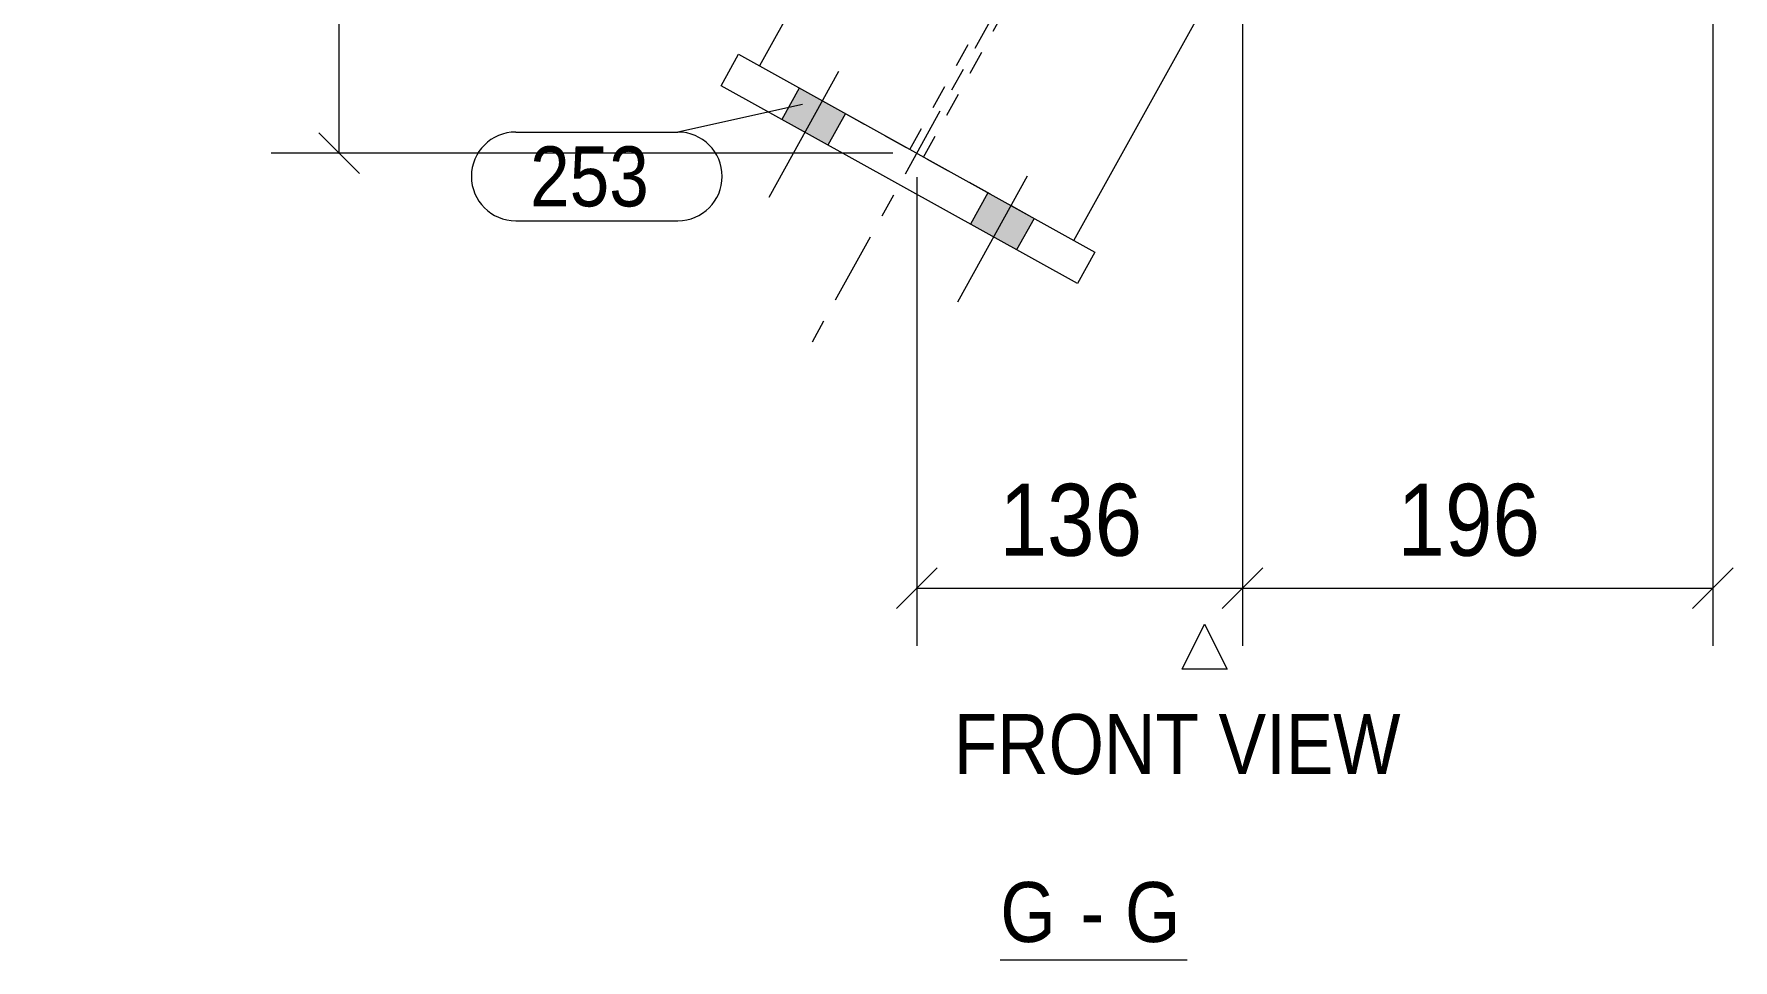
# Model space of a CAD drawing. Header units: millimetres. Extents: x 2 to 825, y 1 to 579.
# Drawn here: x 550.2 to 621, y 228.1 to 266.7 of the extents above; entities that cross this region are included whole.
import ezdxf

# ---------------------------------------------------------------- set-up
doc = ezdxf.new("R2010")
doc.units = ezdxf.units.MM
for name, pattern in [('XKITLINE00', [0]), ('XKITLINE01', [4, 1, -1, 1, -1]), ('XKITLINE03', [6, 3, -1, 1, -1])]:
    doc.linetypes.add(name, pattern=pattern)
for name, color, linetype, lineweight in [('Bolt', 3, 'Continuous', 0), ('Dimensions', 7, 'Continuous', 0), ('OtherObjectType', 7, 'Continuous', 0), ('Part', 2, 'Continuous', 0), ('PartMark', 7, 'Continuous', 0)]:
    doc.layers.add(name, color=color, linetype=linetype, lineweight=lineweight)
doc.styles.add('ARIAL', font='ARIAL.TTF')

# ---------------------------------------------------------------- blocks, each defined once
blk = doc.blocks.new('*A98')
at = {"layer": 'Bolt'}
for points in [[(584.0125114158054, 263.3581761066388), (583.2847556013357, 262.0465467862065), (581.3610325976979, 263.1139219808431), (582.0887884121676, 264.4255513012753)], [(584.0125114169241, 263.3581761066388), (583.2847556024553, 262.0465467862065), (581.3610325988175, 263.1139219808431), (582.0887884132862, 264.4255513012753)], [(584.0125114180464, 263.3581761066388), (583.2847556035767, 262.0465467862065), (581.3610325999389, 263.1139219808431), (582.0887884144086, 264.4255513012753)], [(591.8822873387671, 258.9916412194661), (591.1545315242975, 257.6800118990338), (589.2308085206596, 258.7473870936703), (589.9585643351293, 260.0590164141026)], [(591.8822873398885, 258.9916412194661), (591.1545315254198, 257.6800118990338), (589.2308085217819, 258.7473870936703), (589.9585643362507, 260.0590164141026)], [(591.8822873410081, 258.9916412194661), (591.1545315265384, 257.6800118990338), (589.2308085229006, 258.7473870936703), (589.9585643373703, 260.0590164141026)]]:
    blk.add_hatch(color=3, dxfattribs=at).paths.add_polyline_path(points, flags=17)
at = {"layer": 'Bolt', "color": 3, "linetype": 'XKITLINE00', "lineweight": 0}
for p, q in [((583.7298886990811, 265.1160511145723), (580.8188654409824, 259.8695338325267)), ((583.7298887002007, 265.1160511145723), (580.818865442101, 259.8695338325267)), ((583.7298887013221, 265.1160511145723), (580.8188654432234, 259.8695338325267)), ((582.0887884121676, 264.4255513012753), (581.3610325976979, 263.1139219808431)), ((582.0887884132862, 264.4255513012753), (581.3610325988175, 263.1139219808431)), ((582.0887884144086, 264.4255513012753), (581.3610325999389, 263.1139219808431)), ((584.0125114158054, 263.3581761066388), (583.2847556013357, 262.0465467862065)), ((584.0125114169241, 263.3581761066388), (583.2847556024553, 262.0465467862065)), ((584.0125114180464, 263.3581761066388), (583.2847556035767, 262.0465467862065)), ((591.5996646220428, 260.7495162273996), (588.688641363944, 255.5029989453539)), ((591.5996646231652, 260.7495162273996), (588.6886413650664, 255.5029989453539)), ((591.5996646242838, 260.7495162273996), (588.688641366185, 255.5029989453539)), ((589.9585643351293, 260.0590164141026), (589.2308085206596, 258.7473870936703)), ((589.9585643362507, 260.0590164141026), (589.2308085217819, 258.7473870936703)), ((589.9585643373703, 260.0590164141026), (589.2308085229006, 258.7473870936703)), ((591.8822873387671, 258.9916412194661), (591.1545315242975, 257.6800118990338)), ((591.8822873398885, 258.9916412194661), (591.1545315254198, 257.6800118990338)), ((591.8822873410081, 258.9916412194661), (591.1545315265384, 257.6800118990338))]:
    blk.add_line(p, q, dxfattribs=at)
blk = doc.blocks.new('*A101')
at = {"layer": 'Part', "color": 2, "linetype": 'XKITLINE00', "lineweight": 0}
for p, q in [((578.8252158227033, 264.5209166043447), (579.5529716372166, 265.8325459248599)), ((579.5529716372166, 265.8325459248599), (594.4181039362284, 257.5846466936442)), ((593.690348121715, 256.273017373129), (578.8252158227033, 264.5209166043447)), ((594.4181039362284, 257.5846466936442), (593.690348121715, 256.273017373129))]:
    blk.add_line(p, q, dxfattribs=at)
blk = doc.blocks.new('*A103')
at = {"layer": 'Part', "color": 7, "linetype": 'XKITLINE03', "lineweight": 0}
blk.add_line((605.4218897296314, 294.9363069159286), (582.1338324633525, 252.9644008384787), dxfattribs=at)
at = {"layer": 'Part', "color": 7, "linetype": 'XKITLINE01', "lineweight": 0}
for p, q in [((587.3323367443963, 277.7921114475752), (591.9930657733075, 286.1921114481179)), ((591.9930657732175, 286.1921114481179), (609.1473026097483, 286.1921114481179)), ((595.5377800283768, 277.7921114475752), (600.1985090599828, 286.1921114481179)), ((596.2811302912905, 277.7921114475752), (600.9418593228947, 286.1921114481179)), ((604.4865735808362, 277.7921114475752), (609.1473026097483, 286.1921114481179)), ((586.7013514379005, 261.8662767325973), (595.2951946870653, 277.3549015487495)), ((587.2697241434498, 261.5509158796392), (596.0385449478872, 277.3549015449791)), ((580.42739118808, 265.3473753787135), (593.5436843961124, 258.0698172335245))]:
    blk.add_line(p, q, dxfattribs=at)
at = {"layer": 'Part', "color": 2, "linetype": 'XKITLINE00', "lineweight": 0}
for p, q in [((587.0897514199305, 277.3549015843973), (580.42739118808, 265.3473753787135)), ((587.0897514228637, 277.3549015843973), (587.3323367443963, 277.7921114475752)), ((587.0897514199305, 277.3549015843973), (604.2439882051749, 277.3549014846352)), ((593.5436843930893, 258.0698172335231), (604.4865735808362, 277.7921114475752)), ((595.2951946870653, 277.3549015487495), (595.5377800283768, 277.7921114475752)), ((596.0385449478872, 277.3549015449791), (596.2811302912905, 277.7921114475752))]:
    blk.add_line(p, q, dxfattribs=at)
blk = doc.blocks.new('*A263')
at = {"layer": 'Dimensions', "color": 7, "linetype": 'XKITLINE00', "lineweight": 0}
for p, q in [((562.0513578644732, 287.040639584999), (563.7484141393215, 285.3435833101513)), ((585.1011863299955, 286.1921114475751), (560.049886001897, 286.1921114475751)), ((562.8998860018974, 261.7085962607558), (562.8998860018974, 286.1921114475751)), ((562.0513578644732, 262.5571243981797), (563.7484141393215, 260.860068123332)), ((585.9855378723414, 261.7085962607558), (560.049886001897, 261.7085962607558))]:
    blk.add_line(p, q, dxfattribs=at)
at = {"layer": 'Dimensions', "color": 3}
for p in [(562.8998860018974, 286.1921114475751), (562.8998860018974, 261.7085962607558)]:
    blk.add_point(p, dxfattribs=at)
at = {"layer": 'Dimensions', "color": 3, "style": 'ARIAL', "width": 0.85}
blk.add_text('245', height=3, rotation=90.0002104591497, dxfattribs=at).set_placement((561.549886001897, 270.6127073697905))
blk = doc.blocks.new('*A266')
at = {"layer": 'Dimensions', "color": 7, "linetype": 'XKITLINE00', "lineweight": 0}
for p, q in [((600.5701842950775, 285.1921114475751), (600.5701842950775, 241.1768695735448)), ((586.9855378957518, 260.7085963092506), (586.9855378957518, 241.1768695735448)), ((587.834066033176, 244.4253977109686), (586.1370097583276, 242.7283414361209)), ((601.4187124325017, 244.4253977109686), (599.7216561576533, 242.7283414361209)), ((586.9855378957518, 243.5768695735448), (600.5701842950775, 243.5768695735448))]:
    blk.add_line(p, q, dxfattribs=at)
at = {"layer": 'Dimensions', "color": 3}
for p in [(586.9855378957518, 243.5768695735448), (600.5701842950775, 243.5768695735448)]:
    blk.add_point(p, dxfattribs=at)
at = {"layer": 'Dimensions', "color": 3, "style": 'ARIAL', "width": 0.85}
blk.add_text('136', height=3, dxfattribs=at).set_placement((590.4402146110397, 244.9268695735448))
blk = doc.blocks.new('*A267')
at = {"layer": 'Dimensions', "color": 7, "linetype": 'XKITLINE00', "lineweight": 0}
for p, q in [((600.5701842950775, 285.1921114475751), (600.5701842950775, 241.1768695735448)), ((620.1892390600178, 276.7921114475752), (620.1892390600178, 241.1768695735448)), ((601.4187124325017, 244.4253977109686), (599.7216561576533, 242.7283414361209)), ((621.037767197442, 244.4253977109686), (619.3407109225936, 242.7283414361209)), ((600.5701842950775, 243.5768695735448), (620.1892390600178, 243.5768695735448))]:
    blk.add_line(p, q, dxfattribs=at)
at = {"layer": 'Dimensions', "color": 3}
for p in [(600.5701842950775, 243.5768695735448), (620.1892390600178, 243.5768695735448)]:
    blk.add_point(p, dxfattribs=at)
at = {"layer": 'Dimensions', "color": 3, "style": 'ARIAL', "width": 0.85}
blk.add_text('196', height=3, dxfattribs=at).set_placement((607.0420651931727, 244.9268695735448))
blk = doc.blocks.new('*A272')
at = {"layer": 'PartMark', "color": 7, "linetype": 'XKITLINE00', "lineweight": 0}
for p, q in [((582.2165332653722, 263.7426514263332), (577.0205332653704, 262.5926514263332)), ((570.2577891247456, 262.5926514263332), (577.0205332653713, 262.5926514263332)), ((570.2577891247456, 258.8926514263332), (577.0205332653713, 258.8926514263332))]:
    blk.add_line(p, q, dxfattribs=at)
for centre, start, end in [((570.2577891247456, 260.7426514263332), 90, 270), ((577.0205332653713, 260.7426514263332), 270, 90)]:
    blk.add_arc(centre, 1.850000000000023, start, end, dxfattribs=at)
at = {"layer": 'PartMark', "color": 3, "style": 'ARIAL', "width": 0.85}
blk.add_text('253', height=2.5, dxfattribs=at).set_placement((570.857789124746, 259.4926514263332))
blk = doc.blocks.new('*A280')
at = {"layer": 'OtherObjectType', "color": 7, "linetype": 'XKITLINE00', "lineweight": 0}
for p, q in [((554.5748825582714, 289.5285790325673), (554.574889445531, 291.4035790325547)), ((554.574889445531, 291.4035790325547), (556.4498860018884, 290.4660721453015)), ((556.4498860018884, 290.4660721453015), (554.5748825582714, 289.5285790325673)), ((556.4498860018884, 290.4660721453015), (556.4498860018884, 290.4660721453015)), ((598.0582520705975, 240.2018695735448), (598.9957520705975, 242.0768695735448)), ((598.9957520705975, 242.0768695735448), (599.9332520705975, 240.2018695735448)), ((598.9957520705975, 242.0768695735448), (598.9957520705975, 242.0768695735448)), ((599.9332520705975, 240.2018695735448), (598.0582520705975, 240.2018695735448)), ((590.473169062785, 228.0768695735448), (598.26833507841, 228.0768695735448))]:
    blk.add_line(p, q, dxfattribs=at)
at = {"layer": 'OtherObjectType', "color": 7, "style": 'ARIAL', "width": 0.85}
blk.add_text('TOP VIEW', height=2.5, rotation=90, dxfattribs=at).set_placement((552.6998860018966, 282.3154419711828))
for s, p in [('FRONT VIEW', (588.5318848830975, 235.8268695735448)), ('G', (590.473169062785, 228.8268695735448)), ('G', (595.67556164091, 228.8268695735448)), ('-', (593.815942500285, 228.8268695735448))]:
    blk.add_text(s, height=2.5, dxfattribs=at).set_placement(p)

msp = doc.modelspace()

# ---------------------------------------------------------------- block references
at = {"lineweight": 0}
for name in ['*A103', '*A263', '*A266', '*A267', '*A101', '*A98', '*A272']:
    msp.add_blockref(name, (0, 0), dxfattribs=at)
at = {"layer": 'OtherObjectType', "lineweight": 0}
msp.add_blockref('*A280', (0, 0), dxfattribs=at)

doc.saveas('drawing.dxf')
